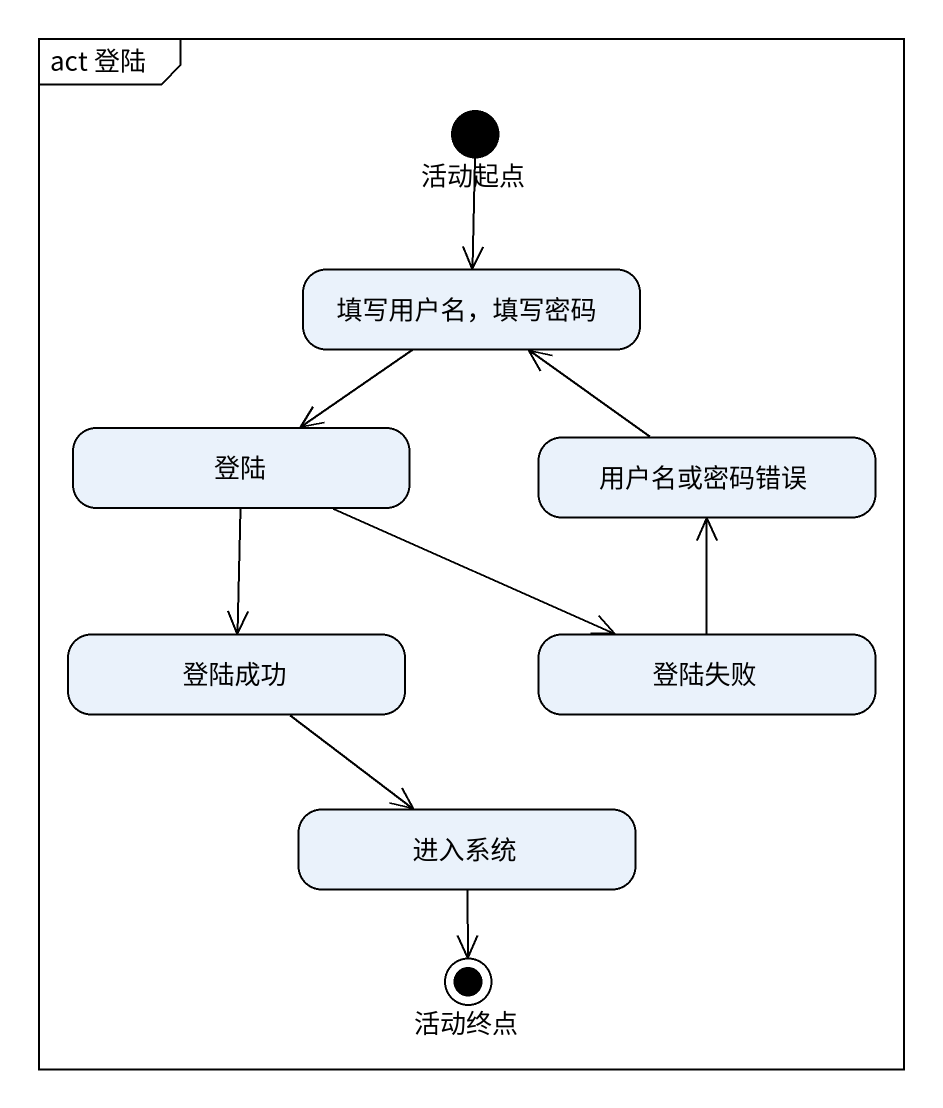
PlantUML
@startuml
mainframe act 登陆
hide empty description
state 活动起点 <<start>>
state "填写用户名，填写密码" as 填写用户名_填写密码
state 登陆
state 用户名或密码错误
state 登陆成功
state 登陆失败
state 进入系统
state 活动终点 <<end>>
活动起点 --> 填写用户名_填写密码
填写用户名_填写密码 --> 登陆
登陆 --> 登陆成功
登陆 -right-> 登陆失败
用户名或密码错误 -up-> 填写用户名_填写密码
登陆成功 --> 进入系统
登陆失败 -up-> 用户名或密码错误
进入系统 --> 活动终点
@enduml
